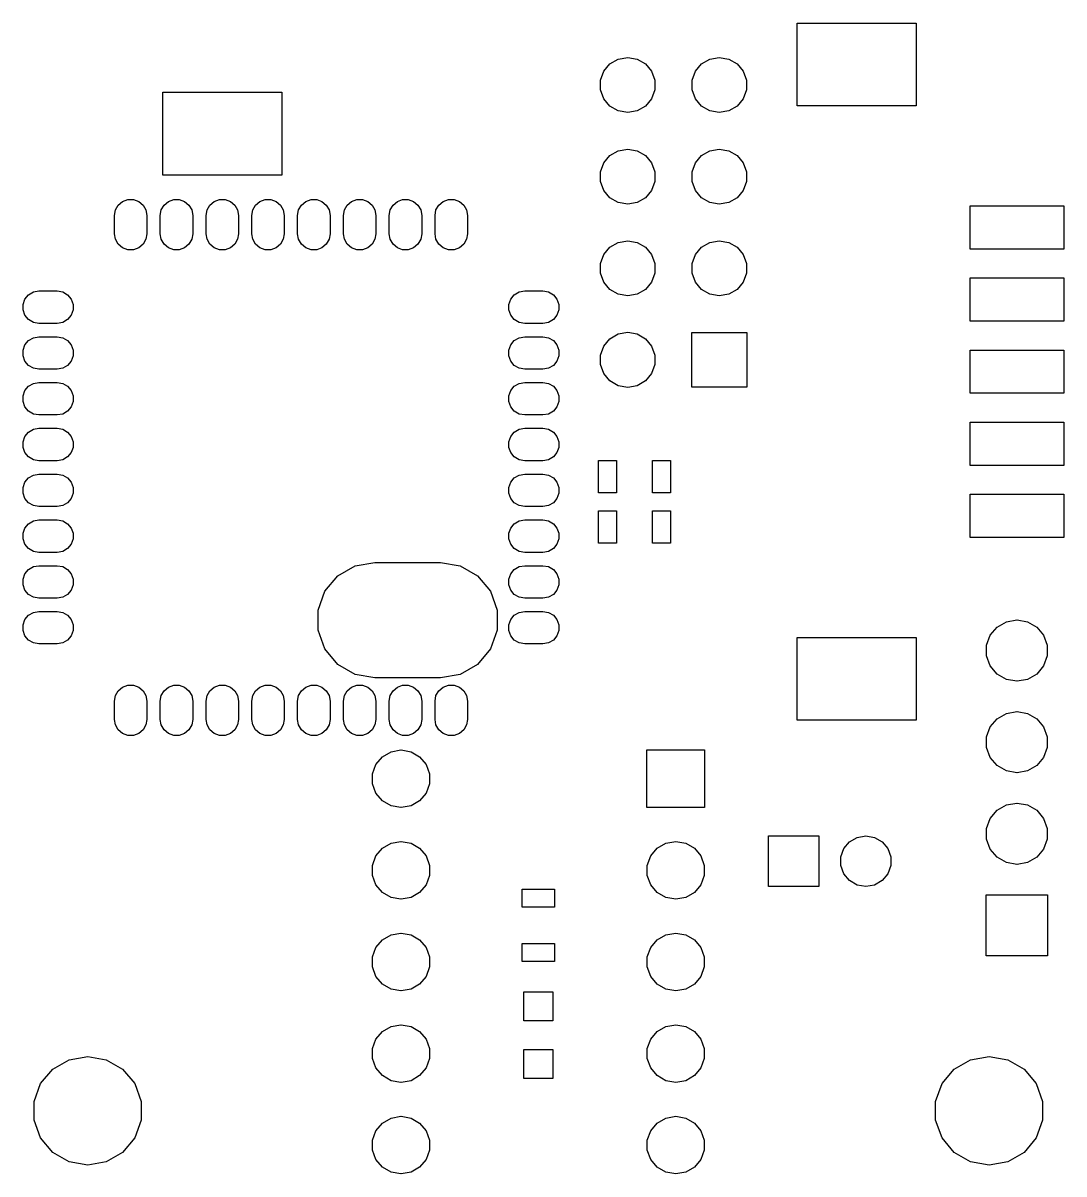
# Model space of a CAD drawing. Extents: x 100.5 to 129.6, y -169.3 to -101.
# Drawn here: x 100.71 to 129.58, y -169.25 to -137.33 of the extents above; entities that cross this region are included whole.
import ezdxf

# ---------------------------------------------------------------- set-up
doc = ezdxf.new("R2010")
doc.units = 0
doc.header["$MEASUREMENT"] = 0
doc.layers.add('BLACK', color=7, linetype='CONTINUOUS')

msp = doc.modelspace()

# ---------------------------------------------------------------- linework, layer by layer
at = {"layer": 'Black'}
for p, q in [((122.176, -139.631), (122.176, -137.331)), ((122.176, -137.331), (125.476, -137.331)), ((125.476, -137.331), (125.476, -139.631)), ((116.814, -138.67), (116.985, -138.467)), ((116.985, -138.467), (117.215, -138.334)), ((117.215, -138.334), (117.477, -138.288)), ((117.477, -138.288), (117.738, -138.334)), ((117.738, -138.334), (117.968, -138.467)), ((117.968, -138.467), (118.139, -138.67)), ((119.354, -138.67), (119.525, -138.467)), ((119.525, -138.467), (119.755, -138.334)), ((119.755, -138.334), (120.016, -138.288)), ((120.016, -138.288), (120.278, -138.334)), ((120.278, -138.334), (120.508, -138.467)), ((120.508, -138.467), (120.679, -138.67)), ((116.723, -138.92), (116.814, -138.67)), ((118.139, -138.67), (118.23, -138.92)), ((119.263, -138.92), (119.354, -138.67)), ((120.679, -138.67), (120.77, -138.92)), ((116.723, -139.185), (116.723, -138.92)), ((118.23, -138.92), (118.23, -139.185)), ((119.263, -139.185), (119.263, -138.92)), ((120.77, -138.92), (120.77, -139.185)), ((104.587, -141.547), (104.587, -139.247)), ((104.587, -139.247), (107.887, -139.247)), ((107.887, -139.247), (107.887, -141.547)), ((116.814, -139.435), (116.723, -139.185)), ((116.985, -139.638), (116.814, -139.435)), ((118.139, -139.435), (117.968, -139.638)), ((118.23, -139.185), (118.139, -139.435)), ((119.354, -139.435), (119.263, -139.185)), ((119.525, -139.638), (119.354, -139.435)), ((120.679, -139.435), (120.508, -139.638)), ((120.77, -139.185), (120.679, -139.435)), ((117.215, -139.771), (116.985, -139.638)), ((117.477, -139.817), (117.215, -139.771)), ((117.738, -139.771), (117.477, -139.817)), ((117.968, -139.638), (117.738, -139.771)), ((119.755, -139.771), (119.525, -139.638)), ((120.016, -139.817), (119.755, -139.771)), ((120.278, -139.771), (120.016, -139.817)), ((120.508, -139.638), (120.278, -139.771)), ((125.476, -139.631), (122.176, -139.631)), ((116.814, -141.21), (116.985, -141.007)), ((116.985, -141.007), (117.215, -140.874)), ((117.215, -140.874), (117.477, -140.828)), ((117.477, -140.828), (117.738, -140.874)), ((117.738, -140.874), (117.968, -141.007)), ((117.968, -141.007), (118.139, -141.21)), ((119.354, -141.21), (119.525, -141.007)), ((119.525, -141.007), (119.755, -140.874)), ((119.755, -140.874), (120.016, -140.828)), ((120.016, -140.828), (120.278, -140.874)), ((120.278, -140.874), (120.508, -141.007)), ((120.508, -141.007), (120.679, -141.21)), ((116.723, -141.46), (116.814, -141.21)), ((118.139, -141.21), (118.23, -141.46)), ((119.263, -141.46), (119.354, -141.21)), ((120.679, -141.21), (120.77, -141.46)), ((107.887, -141.547), (104.587, -141.547)), ((116.723, -141.725), (116.723, -141.46)), ((116.814, -141.975), (116.723, -141.725)), ((118.23, -141.725), (118.139, -141.975)), ((118.23, -141.46), (118.23, -141.725)), ((119.263, -141.725), (119.263, -141.46)), ((119.354, -141.975), (119.263, -141.725)), ((120.77, -141.725), (120.679, -141.975)), ((120.77, -141.46), (120.77, -141.725)), ((116.985, -142.178), (116.814, -141.975)), ((118.139, -141.975), (117.968, -142.178)), ((119.525, -142.178), (119.354, -141.975)), ((120.679, -141.975), (120.508, -142.178)), ((103.348, -142.38), (103.468, -142.28)), ((103.468, -142.28), (103.615, -142.226)), ((103.615, -142.226), (103.771, -142.226)), ((103.771, -142.226), (103.918, -142.28)), ((103.918, -142.28), (104.038, -142.38)), ((104.618, -142.38), (104.738, -142.28)), ((104.738, -142.28), (104.885, -142.226)), ((104.885, -142.226), (105.041, -142.226)), ((105.041, -142.226), (105.188, -142.28)), ((105.188, -142.28), (105.308, -142.38)), ((105.888, -142.38), (106.008, -142.28)), ((106.008, -142.28), (106.155, -142.226)), ((106.155, -142.226), (106.311, -142.226)), ((106.311, -142.226), (106.458, -142.28)), ((106.458, -142.28), (106.578, -142.38)), ((107.158, -142.38), (107.278, -142.28)), ((107.278, -142.28), (107.425, -142.226)), ((107.425, -142.226), (107.581, -142.226)), ((107.581, -142.226), (107.728, -142.28)), ((107.728, -142.28), (107.848, -142.38)), ((108.428, -142.38), (108.548, -142.28)), ((108.548, -142.28), (108.695, -142.226)), ((108.695, -142.226), (108.851, -142.226)), ((108.851, -142.226), (108.998, -142.28)), ((108.998, -142.28), (109.118, -142.38)), ((109.698, -142.38), (109.818, -142.28)), ((109.818, -142.28), (109.965, -142.226)), ((109.965, -142.226), (110.121, -142.226)), ((110.121, -142.226), (110.268, -142.28)), ((110.268, -142.28), (110.388, -142.38)), ((110.968, -142.38), (111.088, -142.28)), ((111.088, -142.28), (111.235, -142.226)), ((111.235, -142.226), (111.391, -142.226)), ((111.391, -142.226), (111.538, -142.28)), ((111.538, -142.28), (111.658, -142.38)), ((112.238, -142.38), (112.358, -142.28)), ((112.358, -142.28), (112.505, -142.226)), ((112.505, -142.226), (112.661, -142.226)), ((112.661, -142.226), (112.808, -142.28)), ((112.808, -142.28), (112.928, -142.38)), ((117.215, -142.311), (116.985, -142.178)), ((117.477, -142.357), (117.215, -142.311)), ((117.738, -142.311), (117.477, -142.357)), ((117.968, -142.178), (117.738, -142.311)), ((119.755, -142.311), (119.525, -142.178)), ((120.016, -142.357), (119.755, -142.311)), ((120.278, -142.311), (120.016, -142.357)), ((120.508, -142.178), (120.278, -142.311)), ((103.243, -142.669), (103.27, -142.515)), ((103.243, -143.175), (103.243, -142.669)), ((103.27, -142.515), (103.348, -142.38)), ((104.038, -142.38), (104.116, -142.515)), ((104.116, -142.515), (104.143, -142.669)), ((104.143, -142.669), (104.143, -143.175)), ((104.513, -142.669), (104.54, -142.515)), ((104.513, -143.175), (104.513, -142.669)), ((104.54, -142.515), (104.618, -142.38)), ((105.308, -142.38), (105.386, -142.515)), ((105.386, -142.515), (105.413, -142.669)), ((105.413, -142.669), (105.413, -143.175)), ((105.783, -142.669), (105.81, -142.515)), ((105.783, -143.175), (105.783, -142.669)), ((105.81, -142.515), (105.888, -142.38)), ((106.578, -142.38), (106.656, -142.515)), ((106.656, -142.515), (106.683, -142.669)), ((106.683, -142.669), (106.683, -143.175)), ((107.053, -142.669), (107.08, -142.515)), ((107.053, -143.175), (107.053, -142.669)), ((107.08, -142.515), (107.158, -142.38)), ((107.848, -142.38), (107.926, -142.515)), ((107.926, -142.515), (107.953, -142.669)), ((107.953, -142.669), (107.953, -143.175)), ((108.323, -142.669), (108.35, -142.515)), ((108.323, -143.175), (108.323, -142.669)), ((108.35, -142.515), (108.428, -142.38)), ((109.118, -142.38), (109.196, -142.515)), ((109.196, -142.515), (109.223, -142.669)), ((109.223, -142.669), (109.223, -143.175)), ((109.593, -142.669), (109.62, -142.515)), ((109.593, -143.175), (109.593, -142.669)), ((109.62, -142.515), (109.698, -142.38)), ((110.388, -142.38), (110.466, -142.515)), ((110.466, -142.515), (110.493, -142.669)), ((110.493, -142.669), (110.493, -143.175)), ((110.863, -142.669), (110.89, -142.515)), ((110.863, -143.175), (110.863, -142.669)), ((110.89, -142.515), (110.968, -142.38)), ((111.658, -142.38), (111.736, -142.515)), ((111.736, -142.515), (111.763, -142.669)), ((111.763, -142.669), (111.763, -143.175)), ((112.133, -142.669), (112.16, -142.515)), ((112.133, -143.175), (112.133, -142.669)), ((112.16, -142.515), (112.238, -142.38)), ((112.928, -142.38), (113.006, -142.515)), ((113.006, -142.515), (113.033, -142.669)), ((113.033, -142.669), (113.033, -143.175)), ((126.976, -143.601), (126.976, -142.401)), ((126.976, -142.401), (129.576, -142.401)), ((129.576, -142.401), (129.576, -143.601)), ((103.27, -143.329), (103.243, -143.175)), ((103.348, -143.464), (103.27, -143.329)), ((104.116, -143.329), (104.038, -143.464)), ((104.143, -143.175), (104.116, -143.329)), ((104.54, -143.329), (104.513, -143.175)), ((104.618, -143.464), (104.54, -143.329)), ((105.386, -143.329), (105.308, -143.464)), ((105.413, -143.175), (105.386, -143.329)), ((105.81, -143.329), (105.783, -143.175)), ((105.888, -143.464), (105.81, -143.329)), ((106.656, -143.329), (106.578, -143.464)), ((106.683, -143.175), (106.656, -143.329)), ((107.08, -143.329), (107.053, -143.175)), ((107.158, -143.464), (107.08, -143.329)), ((107.926, -143.329), (107.848, -143.464)), ((107.953, -143.175), (107.926, -143.329)), ((108.35, -143.329), (108.323, -143.175)), ((108.428, -143.464), (108.35, -143.329)), ((109.196, -143.329), (109.118, -143.464)), ((109.223, -143.175), (109.196, -143.329)), ((109.62, -143.329), (109.593, -143.175)), ((109.698, -143.464), (109.62, -143.329)), ((110.466, -143.329), (110.388, -143.464)), ((110.493, -143.175), (110.466, -143.329)), ((110.89, -143.329), (110.863, -143.175)), ((110.968, -143.464), (110.89, -143.329)), ((111.736, -143.329), (111.658, -143.464)), ((111.763, -143.175), (111.736, -143.329)), ((112.16, -143.329), (112.133, -143.175)), ((112.238, -143.464), (112.16, -143.329)), ((113.006, -143.329), (112.928, -143.464)), ((113.033, -143.175), (113.006, -143.329)), ((103.468, -143.564), (103.348, -143.464)), ((103.615, -143.618), (103.468, -143.564)), ((103.771, -143.618), (103.615, -143.618)), ((103.918, -143.564), (103.771, -143.618)), ((104.038, -143.464), (103.918, -143.564)), ((104.738, -143.564), (104.618, -143.464)), ((104.885, -143.618), (104.738, -143.564)), ((105.041, -143.618), (104.885, -143.618)), ((105.188, -143.564), (105.041, -143.618)), ((105.308, -143.464), (105.188, -143.564)), ((106.008, -143.564), (105.888, -143.464)), ((106.155, -143.618), (106.008, -143.564)), ((106.311, -143.618), (106.155, -143.618)), ((106.458, -143.564), (106.311, -143.618)), ((106.578, -143.464), (106.458, -143.564)), ((107.278, -143.564), (107.158, -143.464)), ((107.425, -143.618), (107.278, -143.564)), ((107.581, -143.618), (107.425, -143.618)), ((107.728, -143.564), (107.581, -143.618)), ((107.848, -143.464), (107.728, -143.564)), ((108.548, -143.564), (108.428, -143.464)), ((108.695, -143.618), (108.548, -143.564)), ((108.851, -143.618), (108.695, -143.618)), ((108.998, -143.564), (108.851, -143.618)), ((109.118, -143.464), (108.998, -143.564)), ((109.818, -143.564), (109.698, -143.464)), ((109.965, -143.618), (109.818, -143.564)), ((110.121, -143.618), (109.965, -143.618)), ((110.268, -143.564), (110.121, -143.618)), ((110.388, -143.464), (110.268, -143.564)), ((111.088, -143.564), (110.968, -143.464)), ((111.235, -143.618), (111.088, -143.564)), ((111.391, -143.618), (111.235, -143.618)), ((111.538, -143.564), (111.391, -143.618)), ((111.658, -143.464), (111.538, -143.564)), ((112.358, -143.564), (112.238, -143.464)), ((112.505, -143.618), (112.358, -143.564)), ((112.661, -143.618), (112.505, -143.618)), ((112.808, -143.564), (112.661, -143.618)), ((112.928, -143.464), (112.808, -143.564)), ((116.814, -143.75), (116.985, -143.547)), ((116.985, -143.547), (117.215, -143.414)), ((117.215, -143.414), (117.477, -143.368)), ((117.477, -143.368), (117.738, -143.414)), ((117.738, -143.414), (117.968, -143.547)), ((117.968, -143.547), (118.139, -143.75)), ((119.354, -143.75), (119.525, -143.547)), ((119.525, -143.547), (119.755, -143.414)), ((119.755, -143.414), (120.016, -143.368)), ((120.016, -143.368), (120.278, -143.414)), ((120.278, -143.414), (120.508, -143.547)), ((120.508, -143.547), (120.679, -143.75)), ((129.576, -143.601), (126.976, -143.601)), ((116.723, -144), (116.814, -143.75)), ((118.139, -143.75), (118.23, -144)), ((119.263, -144), (119.354, -143.75)), ((120.679, -143.75), (120.77, -144)), ((116.723, -144.265), (116.723, -144)), ((116.814, -144.515), (116.723, -144.265)), ((118.23, -144.265), (118.139, -144.515)), ((118.23, -144), (118.23, -144.265)), ((119.263, -144.265), (119.263, -144)), ((119.354, -144.515), (119.263, -144.265)), ((120.77, -144.265), (120.679, -144.515)), ((120.77, -144), (120.77, -144.265)), ((116.985, -144.718), (116.814, -144.515)), ((118.139, -144.515), (117.968, -144.718)), ((119.525, -144.718), (119.354, -144.515)), ((120.679, -144.515), (120.508, -144.718)), ((126.976, -145.601), (126.976, -144.401)), ((126.976, -144.401), (129.576, -144.401)), ((129.576, -144.401), (129.576, -145.601)), ((100.761, -144.987), (100.861, -144.867)), ((100.861, -144.867), (100.996, -144.789)), ((100.996, -144.789), (101.15, -144.762)), ((101.15, -144.762), (101.656, -144.762)), ((101.656, -144.762), (101.81, -144.789)), ((101.81, -144.789), (101.945, -144.867)), ((101.945, -144.867), (102.045, -144.987)), ((114.231, -144.987), (114.331, -144.867)), ((114.331, -144.867), (114.466, -144.789)), ((114.466, -144.789), (114.62, -144.762)), ((114.62, -144.762), (115.126, -144.762)), ((115.126, -144.762), (115.28, -144.789)), ((115.28, -144.789), (115.415, -144.867)), ((115.415, -144.867), (115.515, -144.987)), ((117.215, -144.851), (116.985, -144.718)), ((117.477, -144.897), (117.215, -144.851)), ((117.738, -144.851), (117.477, -144.897)), ((117.968, -144.718), (117.738, -144.851)), ((119.755, -144.851), (119.525, -144.718)), ((120.016, -144.897), (119.755, -144.851)), ((120.278, -144.851), (120.016, -144.897)), ((120.508, -144.718), (120.278, -144.851)), ((100.707, -145.134), (100.761, -144.987)), ((100.707, -145.29), (100.707, -145.134)), ((102.045, -144.987), (102.099, -145.134)), ((102.099, -145.134), (102.099, -145.29)), ((114.177, -145.134), (114.231, -144.987)), ((114.177, -145.29), (114.177, -145.134)), ((115.515, -144.987), (115.569, -145.134)), ((115.569, -145.134), (115.569, -145.29)), ((100.761, -145.437), (100.707, -145.29)), ((100.861, -145.557), (100.761, -145.437)), ((100.996, -145.635), (100.861, -145.557)), ((101.945, -145.557), (101.81, -145.635)), ((102.045, -145.437), (101.945, -145.557)), ((102.099, -145.29), (102.045, -145.437)), ((114.231, -145.437), (114.177, -145.29)), ((114.331, -145.557), (114.231, -145.437)), ((114.466, -145.635), (114.331, -145.557)), ((115.415, -145.557), (115.28, -145.635)), ((115.515, -145.437), (115.415, -145.557)), ((115.569, -145.29), (115.515, -145.437)), ((101.15, -145.662), (100.996, -145.635)), ((101.656, -145.662), (101.15, -145.662)), ((101.81, -145.635), (101.656, -145.662)), ((114.62, -145.662), (114.466, -145.635)), ((115.126, -145.662), (114.62, -145.662)), ((115.28, -145.635), (115.126, -145.662)), ((129.576, -145.601), (126.976, -145.601)), ((100.761, -146.257), (100.861, -146.137)), ((100.861, -146.137), (100.996, -146.059)), ((100.996, -146.059), (101.15, -146.032)), ((101.15, -146.032), (101.656, -146.032)), ((101.656, -146.032), (101.81, -146.059)), ((101.81, -146.059), (101.945, -146.137)), ((101.945, -146.137), (102.045, -146.257)), ((114.231, -146.257), (114.331, -146.137)), ((114.331, -146.137), (114.466, -146.059)), ((114.466, -146.059), (114.62, -146.032)), ((114.62, -146.032), (115.126, -146.032)), ((115.126, -146.032), (115.28, -146.059)), ((115.28, -146.059), (115.415, -146.137)), ((115.415, -146.137), (115.515, -146.257)), ((116.814, -146.29), (116.985, -146.087)), ((116.985, -146.087), (117.215, -145.954)), ((117.215, -145.954), (117.477, -145.908)), ((117.477, -145.908), (117.738, -145.954)), ((117.738, -145.954), (117.968, -146.087)), ((117.968, -146.087), (118.139, -146.29)), ((119.254, -147.434), (119.254, -145.91)), ((119.254, -145.91), (120.778, -145.91)), ((120.778, -145.91), (120.778, -147.434)), ((100.707, -146.404), (100.761, -146.257)), ((100.707, -146.56), (100.707, -146.404)), ((102.045, -146.257), (102.099, -146.404)), ((102.099, -146.404), (102.099, -146.56)), ((114.177, -146.404), (114.231, -146.257)), ((114.177, -146.56), (114.177, -146.404)), ((115.515, -146.257), (115.569, -146.404)), ((115.569, -146.404), (115.569, -146.56)), ((116.723, -146.54), (116.814, -146.29)), ((118.139, -146.29), (118.23, -146.54)), ((126.976, -147.601), (126.976, -146.401)), ((126.976, -146.401), (129.576, -146.401)), ((129.576, -146.401), (129.576, -147.601)), ((100.761, -146.707), (100.707, -146.56)), ((100.861, -146.827), (100.761, -146.707)), ((100.996, -146.905), (100.861, -146.827)), ((101.945, -146.827), (101.81, -146.905)), ((102.045, -146.707), (101.945, -146.827)), ((102.099, -146.56), (102.045, -146.707)), ((114.231, -146.707), (114.177, -146.56)), ((114.331, -146.827), (114.231, -146.707)), ((114.466, -146.905), (114.331, -146.827)), ((115.415, -146.827), (115.28, -146.905)), ((115.515, -146.707), (115.415, -146.827)), ((115.569, -146.56), (115.515, -146.707)), ((116.723, -146.805), (116.723, -146.54)), ((116.814, -147.055), (116.723, -146.805)), ((118.23, -146.805), (118.139, -147.055)), ((118.23, -146.54), (118.23, -146.805)), ((101.15, -146.932), (100.996, -146.905)), ((101.656, -146.932), (101.15, -146.932)), ((101.81, -146.905), (101.656, -146.932)), ((114.62, -146.932), (114.466, -146.905)), ((115.126, -146.932), (114.62, -146.932)), ((115.28, -146.905), (115.126, -146.932)), ((116.985, -147.258), (116.814, -147.055)), ((118.139, -147.055), (117.968, -147.258)), ((100.761, -147.527), (100.861, -147.407)), ((100.861, -147.407), (100.996, -147.329)), ((100.996, -147.329), (101.15, -147.302)), ((101.15, -147.302), (101.656, -147.302)), ((101.656, -147.302), (101.81, -147.329)), ((101.81, -147.329), (101.945, -147.407)), ((101.945, -147.407), (102.045, -147.527)), ((114.231, -147.527), (114.331, -147.407)), ((114.331, -147.407), (114.466, -147.329)), ((114.466, -147.329), (114.62, -147.302)), ((114.62, -147.302), (115.126, -147.302)), ((115.126, -147.302), (115.28, -147.329)), ((115.28, -147.329), (115.415, -147.407)), ((115.415, -147.407), (115.515, -147.527)), ((117.215, -147.391), (116.985, -147.258)), ((117.477, -147.437), (117.215, -147.391)), ((117.738, -147.391), (117.477, -147.437)), ((117.968, -147.258), (117.738, -147.391)), ((120.778, -147.434), (119.254, -147.434)), ((100.707, -147.674), (100.761, -147.527)), ((100.707, -147.83), (100.707, -147.674)), ((102.045, -147.527), (102.099, -147.674)), ((102.099, -147.674), (102.099, -147.83)), ((114.177, -147.674), (114.231, -147.527)), ((114.177, -147.83), (114.177, -147.674)), ((115.515, -147.527), (115.569, -147.674)), ((115.569, -147.674), (115.569, -147.83)), ((129.576, -147.601), (126.976, -147.601)), ((100.761, -147.977), (100.707, -147.83)), ((100.861, -148.097), (100.761, -147.977)), ((100.996, -148.175), (100.861, -148.097)), ((101.945, -148.097), (101.81, -148.175)), ((102.045, -147.977), (101.945, -148.097)), ((102.099, -147.83), (102.045, -147.977)), ((114.231, -147.977), (114.177, -147.83)), ((114.331, -148.097), (114.231, -147.977)), ((114.466, -148.175), (114.331, -148.097)), ((115.415, -148.097), (115.28, -148.175)), ((115.515, -147.977), (115.415, -148.097)), ((115.569, -147.83), (115.515, -147.977)), ((101.15, -148.202), (100.996, -148.175)), ((101.656, -148.202), (101.15, -148.202)), ((101.81, -148.175), (101.656, -148.202)), ((114.62, -148.202), (114.466, -148.175)), ((115.126, -148.202), (114.62, -148.202)), ((115.28, -148.175), (115.126, -148.202)), ((126.976, -149.601), (126.976, -148.401)), ((126.976, -148.401), (129.576, -148.401)), ((129.576, -148.401), (129.576, -149.601)), ((100.761, -148.797), (100.861, -148.677)), ((100.861, -148.677), (100.996, -148.599)), ((100.996, -148.599), (101.15, -148.572)), ((101.15, -148.572), (101.656, -148.572)), ((101.656, -148.572), (101.81, -148.599)), ((101.81, -148.599), (101.945, -148.677)), ((101.945, -148.677), (102.045, -148.797)), ((114.231, -148.797), (114.331, -148.677)), ((114.331, -148.677), (114.466, -148.599)), ((114.466, -148.599), (114.62, -148.572)), ((114.62, -148.572), (115.126, -148.572)), ((115.126, -148.572), (115.28, -148.599)), ((115.28, -148.599), (115.415, -148.677)), ((115.415, -148.677), (115.515, -148.797)), ((100.707, -148.944), (100.761, -148.797)), ((100.707, -149.1), (100.707, -148.944)), ((102.045, -148.797), (102.099, -148.944)), ((102.099, -148.944), (102.099, -149.1)), ((114.177, -148.944), (114.231, -148.797)), ((114.177, -149.1), (114.177, -148.944)), ((115.515, -148.797), (115.569, -148.944)), ((115.569, -148.944), (115.569, -149.1)), ((100.761, -149.247), (100.707, -149.1)), ((100.861, -149.367), (100.761, -149.247)), ((100.996, -149.445), (100.861, -149.367)), ((101.945, -149.367), (101.81, -149.445)), ((102.045, -149.247), (101.945, -149.367)), ((102.099, -149.1), (102.045, -149.247)), ((114.231, -149.247), (114.177, -149.1)), ((114.331, -149.367), (114.231, -149.247)), ((114.466, -149.445), (114.331, -149.367)), ((115.415, -149.367), (115.28, -149.445)), ((115.515, -149.247), (115.415, -149.367)), ((115.569, -149.1), (115.515, -149.247)), ((101.15, -149.472), (100.996, -149.445)), ((101.656, -149.472), (101.15, -149.472)), ((101.81, -149.445), (101.656, -149.472)), ((114.62, -149.472), (114.466, -149.445)), ((115.126, -149.472), (114.62, -149.472)), ((115.28, -149.445), (115.126, -149.472)), ((116.667, -150.361), (116.667, -149.461)), ((116.667, -149.461), (117.167, -149.461)), ((117.167, -149.461), (117.167, -150.361)), ((118.167, -150.361), (118.167, -149.461)), ((118.167, -149.461), (118.667, -149.461)), ((118.667, -149.461), (118.667, -150.361)), ((129.576, -149.601), (126.976, -149.601)), ((100.761, -150.067), (100.861, -149.947)), ((100.861, -149.947), (100.996, -149.869)), ((100.996, -149.869), (101.15, -149.842)), ((101.15, -149.842), (101.656, -149.842)), ((101.656, -149.842), (101.81, -149.869)), ((101.81, -149.869), (101.945, -149.947)), ((101.945, -149.947), (102.045, -150.067)), ((114.231, -150.067), (114.331, -149.947)), ((114.331, -149.947), (114.466, -149.869)), ((114.466, -149.869), (114.62, -149.842)), ((114.62, -149.842), (115.126, -149.842)), ((115.126, -149.842), (115.28, -149.869)), ((115.28, -149.869), (115.415, -149.947)), ((115.415, -149.947), (115.515, -150.067)), ((100.707, -150.214), (100.761, -150.067)), ((100.707, -150.37), (100.707, -150.214)), ((102.045, -150.067), (102.099, -150.214)), ((102.099, -150.214), (102.099, -150.37)), ((114.177, -150.214), (114.231, -150.067)), ((114.177, -150.37), (114.177, -150.214)), ((115.515, -150.067), (115.569, -150.214)), ((115.569, -150.214), (115.569, -150.37)), ((100.761, -150.517), (100.707, -150.37)), ((100.861, -150.637), (100.761, -150.517)), ((100.996, -150.715), (100.861, -150.637)), ((101.945, -150.637), (101.81, -150.715)), ((102.045, -150.517), (101.945, -150.637)), ((102.099, -150.37), (102.045, -150.517)), ((114.231, -150.517), (114.177, -150.37)), ((114.331, -150.637), (114.231, -150.517)), ((114.466, -150.715), (114.331, -150.637)), ((115.415, -150.637), (115.28, -150.715)), ((115.515, -150.517), (115.415, -150.637)), ((115.569, -150.37), (115.515, -150.517)), ((117.167, -150.361), (116.667, -150.361)), ((118.667, -150.361), (118.167, -150.361)), ((126.976, -151.601), (126.976, -150.401)), ((126.976, -150.401), (129.576, -150.401)), ((129.576, -150.401), (129.576, -151.601)), ((101.15, -150.742), (100.996, -150.715)), ((101.656, -150.742), (101.15, -150.742)), ((101.81, -150.715), (101.656, -150.742)), ((114.62, -150.742), (114.466, -150.715)), ((115.126, -150.742), (114.62, -150.742)), ((115.28, -150.715), (115.126, -150.742)), ((116.667, -151.758), (116.667, -150.858)), ((116.667, -150.858), (117.167, -150.858)), ((117.167, -150.858), (117.167, -151.758)), ((118.167, -151.758), (118.167, -150.858)), ((118.167, -150.858), (118.667, -150.858)), ((118.667, -150.858), (118.667, -151.758)), ((100.761, -151.337), (100.861, -151.217)), ((100.861, -151.217), (100.996, -151.139)), ((100.996, -151.139), (101.15, -151.112)), ((101.15, -151.112), (101.656, -151.112)), ((101.656, -151.112), (101.81, -151.139)), ((101.81, -151.139), (101.945, -151.217)), ((101.945, -151.217), (102.045, -151.337)), ((114.231, -151.337), (114.331, -151.217)), ((114.331, -151.217), (114.466, -151.139)), ((114.466, -151.139), (114.62, -151.112)), ((114.62, -151.112), (115.126, -151.112)), ((115.126, -151.112), (115.28, -151.139)), ((115.28, -151.139), (115.415, -151.217)), ((115.415, -151.217), (115.515, -151.337)), ((100.707, -151.484), (100.761, -151.337)), ((100.707, -151.64), (100.707, -151.484)), ((102.045, -151.337), (102.099, -151.484)), ((102.099, -151.484), (102.099, -151.64)), ((114.177, -151.484), (114.231, -151.337)), ((114.177, -151.64), (114.177, -151.484)), ((115.515, -151.337), (115.569, -151.484)), ((115.569, -151.484), (115.569, -151.64)), ((129.576, -151.601), (126.976, -151.601)), ((100.761, -151.787), (100.707, -151.64)), ((100.861, -151.907), (100.761, -151.787)), ((100.996, -151.985), (100.861, -151.907)), ((101.945, -151.907), (101.81, -151.985)), ((102.045, -151.787), (101.945, -151.907)), ((102.099, -151.64), (102.045, -151.787)), ((114.231, -151.787), (114.177, -151.64)), ((114.331, -151.907), (114.231, -151.787)), ((114.466, -151.985), (114.331, -151.907)), ((115.415, -151.907), (115.28, -151.985)), ((115.515, -151.787), (115.415, -151.907)), ((115.569, -151.64), (115.515, -151.787)), ((117.167, -151.758), (116.667, -151.758)), ((118.667, -151.758), (118.167, -151.758)), ((101.15, -152.012), (100.996, -151.985)), ((101.656, -152.012), (101.15, -152.012)), ((101.81, -151.985), (101.656, -152.012)), ((114.62, -152.012), (114.466, -151.985)), ((115.126, -152.012), (114.62, -152.012)), ((115.28, -151.985), (115.126, -152.012)), ((100.761, -152.607), (100.861, -152.487)), ((100.861, -152.487), (100.996, -152.409)), ((100.996, -152.409), (101.15, -152.382)), ((101.15, -152.382), (101.656, -152.382)), ((101.656, -152.382), (101.81, -152.409)), ((101.81, -152.409), (101.945, -152.487)), ((101.945, -152.487), (102.045, -152.607)), ((109.435, -152.666), (109.916, -152.388)), ((109.916, -152.388), (110.463, -152.292)), ((110.463, -152.292), (112.283, -152.292)), ((112.283, -152.292), (112.83, -152.388)), ((112.83, -152.388), (113.311, -152.666)), ((114.231, -152.607), (114.331, -152.487)), ((114.331, -152.487), (114.466, -152.409)), ((114.466, -152.409), (114.62, -152.382)), ((114.62, -152.382), (115.126, -152.382)), ((115.126, -152.382), (115.28, -152.409)), ((115.28, -152.409), (115.415, -152.487)), ((115.415, -152.487), (115.515, -152.607)), ((100.707, -152.754), (100.761, -152.607)), ((100.707, -152.91), (100.707, -152.754)), ((102.045, -152.607), (102.099, -152.754)), ((102.099, -152.754), (102.099, -152.91)), ((109.078, -153.092), (109.435, -152.666)), ((113.311, -152.666), (113.668, -153.092)), ((114.177, -152.754), (114.231, -152.607)), ((114.177, -152.91), (114.177, -152.754)), ((115.515, -152.607), (115.569, -152.754)), ((115.569, -152.754), (115.569, -152.91)), ((100.761, -153.057), (100.707, -152.91)), ((100.861, -153.177), (100.761, -153.057)), ((100.996, -153.255), (100.861, -153.177)), ((101.945, -153.177), (101.81, -153.255)), ((102.045, -153.057), (101.945, -153.177)), ((102.099, -152.91), (102.045, -153.057)), ((108.888, -153.614), (109.078, -153.092)), ((113.668, -153.092), (113.858, -153.614)), ((114.231, -153.057), (114.177, -152.91)), ((114.331, -153.177), (114.231, -153.057)), ((114.466, -153.255), (114.331, -153.177)), ((115.415, -153.177), (115.28, -153.255)), ((115.515, -153.057), (115.415, -153.177)), ((115.569, -152.91), (115.515, -153.057)), ((101.15, -153.282), (100.996, -153.255)), ((101.656, -153.282), (101.15, -153.282)), ((101.81, -153.255), (101.656, -153.282)), ((114.62, -153.282), (114.466, -153.255)), ((115.126, -153.282), (114.62, -153.282)), ((115.28, -153.255), (115.126, -153.282)), ((100.761, -153.877), (100.861, -153.757)), ((100.861, -153.757), (100.996, -153.679)), ((100.996, -153.679), (101.15, -153.652)), ((101.15, -153.652), (101.656, -153.652)), ((101.656, -153.652), (101.81, -153.679)), ((101.81, -153.679), (101.945, -153.757)), ((101.945, -153.757), (102.045, -153.877)), ((108.888, -154.17), (108.888, -153.614)), ((113.858, -153.614), (113.858, -154.17)), ((114.231, -153.877), (114.331, -153.757)), ((114.331, -153.757), (114.466, -153.679)), ((114.466, -153.679), (114.62, -153.652)), ((114.62, -153.652), (115.126, -153.652)), ((115.126, -153.652), (115.28, -153.679)), ((115.28, -153.679), (115.415, -153.757)), ((115.415, -153.757), (115.515, -153.877)), ((100.707, -154.024), (100.761, -153.877)), ((100.707, -154.18), (100.707, -154.024)), ((100.761, -154.327), (100.707, -154.18)), ((102.045, -153.877), (102.099, -154.024)), ((102.099, -154.18), (102.045, -154.327)), ((102.099, -154.024), (102.099, -154.18)), ((109.078, -154.692), (108.888, -154.17)), ((113.858, -154.17), (113.668, -154.692)), ((114.177, -154.024), (114.231, -153.877)), ((114.177, -154.18), (114.177, -154.024)), ((114.231, -154.327), (114.177, -154.18)), ((115.515, -153.877), (115.569, -154.024)), ((115.569, -154.18), (115.515, -154.327)), ((115.569, -154.024), (115.569, -154.18)), ((127.532, -154.312), (127.722, -154.086)), ((127.722, -154.086), (127.978, -153.938)), ((127.978, -153.938), (128.268, -153.887)), ((128.268, -153.887), (128.275, -153.887)), ((128.275, -153.887), (128.565, -153.938)), ((128.565, -153.938), (128.821, -154.086)), ((128.821, -154.086), (129.011, -154.312)), ((100.861, -154.447), (100.761, -154.327)), ((100.996, -154.525), (100.861, -154.447)), ((101.945, -154.447), (101.81, -154.525)), ((102.045, -154.327), (101.945, -154.447)), ((114.331, -154.447), (114.231, -154.327)), ((114.466, -154.525), (114.331, -154.447)), ((115.415, -154.447), (115.28, -154.525)), ((115.515, -154.327), (115.415, -154.447)), ((122.176, -156.671), (122.176, -154.371)), ((122.176, -154.371), (125.476, -154.371)), ((125.476, -154.371), (125.476, -156.671)), ((127.431, -154.589), (127.532, -154.312)), ((129.011, -154.312), (129.112, -154.589)), ((101.15, -154.552), (100.996, -154.525)), ((101.656, -154.552), (101.15, -154.552)), ((101.81, -154.525), (101.656, -154.552)), ((109.435, -155.118), (109.078, -154.692)), ((113.668, -154.692), (113.311, -155.118)), ((114.62, -154.552), (114.466, -154.525)), ((115.126, -154.552), (114.62, -154.552)), ((115.28, -154.525), (115.126, -154.552)), ((127.431, -154.885), (127.431, -154.589)), ((129.112, -154.589), (129.112, -154.885)), ((109.916, -155.396), (109.435, -155.118)), ((113.311, -155.118), (112.83, -155.396)), ((127.532, -155.162), (127.431, -154.885)), ((129.112, -154.885), (129.011, -155.162)), ((110.463, -155.492), (109.916, -155.396)), ((112.83, -155.396), (112.283, -155.492)), ((127.722, -155.388), (127.532, -155.162)), ((127.978, -155.536), (127.722, -155.388)), ((128.821, -155.388), (128.565, -155.536)), ((129.011, -155.162), (128.821, -155.388)), ((103.348, -155.85), (103.468, -155.75)), ((103.468, -155.75), (103.615, -155.696)), ((103.615, -155.696), (103.771, -155.696)), ((103.771, -155.696), (103.918, -155.75)), ((103.918, -155.75), (104.038, -155.85)), ((104.618, -155.85), (104.738, -155.75)), ((104.738, -155.75), (104.885, -155.696)), ((104.885, -155.696), (105.041, -155.696)), ((105.041, -155.696), (105.188, -155.75)), ((105.188, -155.75), (105.308, -155.85)), ((105.888, -155.85), (106.008, -155.75)), ((106.008, -155.75), (106.155, -155.696)), ((106.155, -155.696), (106.311, -155.696)), ((106.311, -155.696), (106.458, -155.75)), ((106.458, -155.75), (106.578, -155.85)), ((107.158, -155.85), (107.278, -155.75)), ((107.278, -155.75), (107.425, -155.696)), ((107.425, -155.696), (107.581, -155.696)), ((107.581, -155.696), (107.728, -155.75)), ((107.728, -155.75), (107.848, -155.85)), ((108.428, -155.85), (108.548, -155.75)), ((108.548, -155.75), (108.695, -155.696)), ((108.695, -155.696), (108.851, -155.696)), ((108.851, -155.696), (108.998, -155.75)), ((108.998, -155.75), (109.118, -155.85)), ((109.698, -155.85), (109.818, -155.75)), ((109.818, -155.75), (109.965, -155.696)), ((109.965, -155.696), (110.121, -155.696)), ((110.121, -155.696), (110.268, -155.75)), ((110.268, -155.75), (110.388, -155.85)), ((112.283, -155.492), (110.463, -155.492)), ((110.968, -155.85), (111.088, -155.75)), ((111.088, -155.75), (111.235, -155.696)), ((111.235, -155.696), (111.391, -155.696)), ((111.391, -155.696), (111.538, -155.75)), ((111.538, -155.75), (111.658, -155.85)), ((112.238, -155.85), (112.358, -155.75)), ((112.358, -155.75), (112.505, -155.696)), ((112.505, -155.696), (112.661, -155.696)), ((112.661, -155.696), (112.808, -155.75)), ((112.808, -155.75), (112.928, -155.85)), ((128.268, -155.587), (127.978, -155.536)), ((128.275, -155.587), (128.268, -155.587)), ((128.565, -155.536), (128.275, -155.587)), ((103.243, -156.139), (103.27, -155.985)), ((103.27, -155.985), (103.348, -155.85)), ((104.038, -155.85), (104.116, -155.985)), ((104.116, -155.985), (104.143, -156.139)), ((104.513, -156.139), (104.54, -155.985)), ((104.54, -155.985), (104.618, -155.85)), ((105.308, -155.85), (105.386, -155.985)), ((105.386, -155.985), (105.413, -156.139)), ((105.783, -156.139), (105.81, -155.985)), ((105.81, -155.985), (105.888, -155.85)), ((106.578, -155.85), (106.656, -155.985)), ((106.656, -155.985), (106.683, -156.139)), ((107.053, -156.139), (107.08, -155.985)), ((107.08, -155.985), (107.158, -155.85)), ((107.848, -155.85), (107.926, -155.985)), ((107.926, -155.985), (107.953, -156.139)), ((108.323, -156.139), (108.35, -155.985)), ((108.35, -155.985), (108.428, -155.85)), ((109.118, -155.85), (109.196, -155.985)), ((109.196, -155.985), (109.223, -156.139)), ((109.593, -156.139), (109.62, -155.985)), ((109.62, -155.985), (109.698, -155.85)), ((110.388, -155.85), (110.466, -155.985)), ((110.466, -155.985), (110.493, -156.139)), ((110.863, -156.139), (110.89, -155.985)), ((110.89, -155.985), (110.968, -155.85)), ((111.658, -155.85), (111.736, -155.985)), ((111.736, -155.985), (111.763, -156.139)), ((112.133, -156.139), (112.16, -155.985)), ((112.16, -155.985), (112.238, -155.85)), ((112.928, -155.85), (113.006, -155.985)), ((113.006, -155.985), (113.033, -156.139)), ((103.243, -156.645), (103.243, -156.139)), ((104.143, -156.139), (104.143, -156.645)), ((104.513, -156.645), (104.513, -156.139)), ((105.413, -156.139), (105.413, -156.645)), ((105.783, -156.645), (105.783, -156.139)), ((106.683, -156.139), (106.683, -156.645)), ((107.053, -156.645), (107.053, -156.139)), ((107.953, -156.139), (107.953, -156.645)), ((108.323, -156.645), (108.323, -156.139)), ((109.223, -156.139), (109.223, -156.645)), ((109.593, -156.645), (109.593, -156.139)), ((110.493, -156.139), (110.493, -156.645)), ((110.863, -156.645), (110.863, -156.139)), ((111.763, -156.139), (111.763, -156.645)), ((112.133, -156.645), (112.133, -156.139)), ((113.033, -156.139), (113.033, -156.645)), ((103.27, -156.799), (103.243, -156.645)), ((104.143, -156.645), (104.116, -156.799)), ((104.54, -156.799), (104.513, -156.645)), ((105.413, -156.645), (105.386, -156.799)), ((105.81, -156.799), (105.783, -156.645)), ((106.683, -156.645), (106.656, -156.799)), ((107.08, -156.799), (107.053, -156.645)), ((107.953, -156.645), (107.926, -156.799)), ((108.35, -156.799), (108.323, -156.645)), ((109.223, -156.645), (109.196, -156.799)), ((109.62, -156.799), (109.593, -156.645)), ((110.493, -156.645), (110.466, -156.799)), ((110.89, -156.799), (110.863, -156.645)), ((111.763, -156.645), (111.736, -156.799)), ((112.16, -156.799), (112.133, -156.645)), ((113.033, -156.645), (113.006, -156.799)), ((125.476, -156.671), (122.176, -156.671)), ((127.532, -156.852), (127.722, -156.626)), ((127.722, -156.626), (127.978, -156.478)), ((127.978, -156.478), (128.268, -156.427)), ((128.268, -156.427), (128.275, -156.427)), ((128.275, -156.427), (128.565, -156.478)), ((128.565, -156.478), (128.821, -156.626)), ((128.821, -156.626), (129.011, -156.852)), ((103.348, -156.934), (103.27, -156.799)), ((103.468, -157.034), (103.348, -156.934)), ((103.615, -157.088), (103.468, -157.034)), ((103.918, -157.034), (103.771, -157.088)), ((104.038, -156.934), (103.918, -157.034)), ((104.116, -156.799), (104.038, -156.934)), ((104.618, -156.934), (104.54, -156.799)), ((104.738, -157.034), (104.618, -156.934)), ((104.885, -157.088), (104.738, -157.034)), ((105.188, -157.034), (105.041, -157.088)), ((105.308, -156.934), (105.188, -157.034)), ((105.386, -156.799), (105.308, -156.934)), ((105.888, -156.934), (105.81, -156.799)), ((106.008, -157.034), (105.888, -156.934)), ((106.155, -157.088), (106.008, -157.034)), ((106.458, -157.034), (106.311, -157.088)), ((106.578, -156.934), (106.458, -157.034)), ((106.656, -156.799), (106.578, -156.934)), ((107.158, -156.934), (107.08, -156.799)), ((107.278, -157.034), (107.158, -156.934)), ((107.425, -157.088), (107.278, -157.034)), ((107.728, -157.034), (107.581, -157.088)), ((107.848, -156.934), (107.728, -157.034)), ((107.926, -156.799), (107.848, -156.934)), ((108.428, -156.934), (108.35, -156.799)), ((108.548, -157.034), (108.428, -156.934)), ((108.695, -157.088), (108.548, -157.034)), ((108.998, -157.034), (108.851, -157.088)), ((109.118, -156.934), (108.998, -157.034)), ((109.196, -156.799), (109.118, -156.934)), ((109.698, -156.934), (109.62, -156.799)), ((109.818, -157.034), (109.698, -156.934)), ((109.965, -157.088), (109.818, -157.034)), ((110.268, -157.034), (110.121, -157.088)), ((110.388, -156.934), (110.268, -157.034)), ((110.466, -156.799), (110.388, -156.934)), ((110.968, -156.934), (110.89, -156.799)), ((111.088, -157.034), (110.968, -156.934)), ((111.235, -157.088), (111.088, -157.034)), ((111.538, -157.034), (111.391, -157.088)), ((111.658, -156.934), (111.538, -157.034)), ((111.736, -156.799), (111.658, -156.934)), ((112.238, -156.934), (112.16, -156.799)), ((112.358, -157.034), (112.238, -156.934)), ((112.505, -157.088), (112.358, -157.034)), ((112.808, -157.034), (112.661, -157.088)), ((112.928, -156.934), (112.808, -157.034)), ((113.006, -156.799), (112.928, -156.934)), ((127.431, -157.129), (127.532, -156.852)), ((129.011, -156.852), (129.112, -157.129)), ((103.771, -157.088), (103.615, -157.088)), ((105.041, -157.088), (104.885, -157.088)), ((106.311, -157.088), (106.155, -157.088)), ((107.581, -157.088), (107.425, -157.088)), ((108.851, -157.088), (108.695, -157.088)), ((110.121, -157.088), (109.965, -157.088)), ((111.391, -157.088), (111.235, -157.088)), ((112.661, -157.088), (112.505, -157.088)), ((127.431, -157.425), (127.431, -157.129)), ((129.112, -157.129), (129.112, -157.425)), ((110.494, -157.893), (110.673, -157.68)), ((110.673, -157.68), (110.913, -157.541)), ((110.913, -157.541), (111.187, -157.493)), ((111.187, -157.493), (111.193, -157.493)), ((111.193, -157.493), (111.467, -157.541)), ((111.467, -157.541), (111.707, -157.68)), ((111.707, -157.68), (111.886, -157.893)), ((118.01, -159.093), (118.01, -157.493)), ((118.01, -157.493), (119.61, -157.493)), ((119.61, -157.493), (119.61, -159.093)), ((127.532, -157.702), (127.431, -157.425)), ((129.112, -157.425), (129.011, -157.702)), ((110.399, -158.154), (110.494, -157.893)), ((111.886, -157.893), (111.981, -158.154)), ((127.722, -157.928), (127.532, -157.702)), ((127.978, -158.076), (127.722, -157.928)), ((128.821, -157.928), (128.565, -158.076)), ((129.011, -157.702), (128.821, -157.928)), ((110.399, -158.432), (110.399, -158.154)), ((111.981, -158.154), (111.981, -158.432)), ((128.268, -158.127), (127.978, -158.076)), ((128.275, -158.127), (128.268, -158.127)), ((128.565, -158.076), (128.275, -158.127)), ((110.494, -158.693), (110.399, -158.432)), ((111.981, -158.432), (111.886, -158.693)), ((110.673, -158.906), (110.494, -158.693)), ((110.913, -159.045), (110.673, -158.906)), ((111.707, -158.906), (111.467, -159.045)), ((111.886, -158.693), (111.707, -158.906)), ((127.978, -159.018), (128.268, -158.967)), ((128.268, -158.967), (128.275, -158.967)), ((128.275, -158.967), (128.565, -159.018)), ((111.187, -159.093), (110.913, -159.045)), ((111.193, -159.093), (111.187, -159.093)), ((111.467, -159.045), (111.193, -159.093)), ((119.61, -159.093), (118.01, -159.093)), ((127.532, -159.392), (127.722, -159.166)), ((127.722, -159.166), (127.978, -159.018)), ((128.565, -159.018), (128.821, -159.166)), ((128.821, -159.166), (129.011, -159.392)), ((127.431, -159.669), (127.532, -159.392)), ((129.011, -159.392), (129.112, -159.669)), ((121.38, -161.279), (121.38, -159.879)), ((121.38, -159.879), (122.78, -159.879)), ((122.78, -159.879), (122.78, -161.279)), ((123.629, -160.041), (123.84, -159.919)), ((123.84, -159.919), (124.081, -159.876)), ((124.081, -159.876), (124.321, -159.919)), ((124.321, -159.919), (124.532, -160.041)), ((127.431, -159.965), (127.431, -159.669)), ((129.112, -159.669), (129.112, -159.965)), ((110.494, -160.433), (110.673, -160.22)), ((110.673, -160.22), (110.913, -160.081)), ((110.913, -160.081), (111.187, -160.033)), ((111.187, -160.033), (111.193, -160.033)), ((111.193, -160.033), (111.467, -160.081)), ((111.467, -160.081), (111.707, -160.22)), ((111.707, -160.22), (111.886, -160.433)), ((118.114, -160.433), (118.293, -160.22)), ((118.293, -160.22), (118.533, -160.081)), ((118.533, -160.081), (118.807, -160.033)), ((118.807, -160.033), (118.813, -160.033)), ((118.813, -160.033), (119.087, -160.081)), ((119.087, -160.081), (119.327, -160.22)), ((119.327, -160.22), (119.506, -160.433)), ((123.389, -160.457), (123.472, -160.228)), ((123.472, -160.228), (123.629, -160.041)), ((124.532, -160.041), (124.689, -160.228)), ((124.689, -160.228), (124.772, -160.457)), ((127.532, -160.242), (127.431, -159.965)), ((127.722, -160.468), (127.532, -160.242)), ((129.011, -160.242), (128.821, -160.468)), ((129.112, -159.965), (129.011, -160.242)), ((110.399, -160.694), (110.494, -160.433)), ((111.886, -160.433), (111.981, -160.694)), ((118.019, -160.694), (118.114, -160.433)), ((119.506, -160.433), (119.601, -160.694)), ((123.389, -160.701), (123.389, -160.457)), ((124.772, -160.457), (124.772, -160.701)), ((127.978, -160.616), (127.722, -160.468)), ((128.821, -160.468), (128.565, -160.616)), ((110.399, -160.972), (110.399, -160.694)), ((111.981, -160.694), (111.981, -160.972)), ((118.019, -160.972), (118.019, -160.694)), ((119.601, -160.694), (119.601, -160.972)), ((123.472, -160.93), (123.389, -160.701)), ((124.772, -160.701), (124.689, -160.93)), ((128.268, -160.667), (127.978, -160.616)), ((128.275, -160.667), (128.268, -160.667)), ((128.565, -160.616), (128.275, -160.667)), ((110.494, -161.233), (110.399, -160.972)), ((111.981, -160.972), (111.886, -161.233)), ((118.114, -161.233), (118.019, -160.972)), ((119.601, -160.972), (119.506, -161.233)), ((123.629, -161.117), (123.472, -160.93)), ((123.84, -161.239), (123.629, -161.117)), ((124.532, -161.117), (124.321, -161.239)), ((124.689, -160.93), (124.532, -161.117)), ((110.673, -161.446), (110.494, -161.233)), ((110.913, -161.585), (110.673, -161.446)), ((111.707, -161.446), (111.467, -161.585)), ((111.886, -161.233), (111.707, -161.446)), ((114.55, -161.857), (114.55, -161.357)), ((114.55, -161.357), (115.45, -161.357)), ((115.45, -161.357), (115.45, -161.857)), ((118.293, -161.446), (118.114, -161.233)), ((118.533, -161.585), (118.293, -161.446)), ((119.327, -161.446), (119.087, -161.585)), ((119.506, -161.233), (119.327, -161.446)), ((122.78, -161.279), (121.38, -161.279)), ((124.081, -161.282), (123.84, -161.239)), ((124.321, -161.239), (124.081, -161.282)), ((127.421, -163.207), (127.421, -161.507)), ((127.421, -161.507), (129.121, -161.507)), ((129.121, -161.507), (129.121, -163.207)), ((111.187, -161.633), (110.913, -161.585)), ((111.193, -161.633), (111.187, -161.633)), ((111.467, -161.585), (111.193, -161.633)), ((118.807, -161.633), (118.533, -161.585)), ((118.813, -161.633), (118.807, -161.633)), ((119.087, -161.585), (118.813, -161.633)), ((115.45, -161.857), (114.55, -161.857)), ((110.494, -162.973), (110.673, -162.76)), ((110.673, -162.76), (110.913, -162.621)), ((110.913, -162.621), (111.187, -162.573)), ((111.187, -162.573), (111.193, -162.573)), ((111.193, -162.573), (111.467, -162.621)), ((111.467, -162.621), (111.707, -162.76)), ((111.707, -162.76), (111.886, -162.973)), ((118.114, -162.973), (118.293, -162.76)), ((118.293, -162.76), (118.533, -162.621)), ((118.533, -162.621), (118.807, -162.573)), ((118.807, -162.573), (118.813, -162.573)), ((118.813, -162.573), (119.087, -162.621)), ((119.087, -162.621), (119.327, -162.76)), ((119.327, -162.76), (119.506, -162.973)), ((110.399, -163.234), (110.494, -162.973)), ((111.886, -162.973), (111.981, -163.234)), ((114.55, -163.357), (114.55, -162.857)), ((114.55, -162.857), (115.45, -162.857)), ((115.45, -162.857), (115.45, -163.357)), ((118.019, -163.234), (118.114, -162.973)), ((119.506, -162.973), (119.601, -163.234)), ((110.399, -163.512), (110.399, -163.234)), ((111.981, -163.234), (111.981, -163.512)), ((115.45, -163.357), (114.55, -163.357)), ((118.019, -163.512), (118.019, -163.234)), ((119.601, -163.234), (119.601, -163.512)), ((129.121, -163.207), (127.421, -163.207)), ((110.494, -163.773), (110.399, -163.512)), ((111.981, -163.512), (111.886, -163.773)), ((118.114, -163.773), (118.019, -163.512)), ((119.601, -163.512), (119.506, -163.773)), ((110.673, -163.986), (110.494, -163.773)), ((110.913, -164.125), (110.673, -163.986)), ((111.707, -163.986), (111.467, -164.125)), ((111.886, -163.773), (111.707, -163.986)), ((118.293, -163.986), (118.114, -163.773)), ((118.533, -164.125), (118.293, -163.986)), ((119.327, -163.986), (119.087, -164.125)), ((119.506, -163.773), (119.327, -163.986)), ((111.187, -164.173), (110.913, -164.125)), ((111.193, -164.173), (111.187, -164.173)), ((111.467, -164.125), (111.193, -164.173)), ((114.6, -165.005), (114.6, -164.205)), ((114.6, -164.205), (115.4, -164.205)), ((115.4, -164.205), (115.4, -165.005)), ((118.807, -164.173), (118.533, -164.125)), ((118.813, -164.173), (118.807, -164.173)), ((119.087, -164.125), (118.813, -164.173)), ((115.4, -165.005), (114.6, -165.005)), ((110.494, -165.513), (110.673, -165.3)), ((110.673, -165.3), (110.913, -165.161)), ((110.913, -165.161), (111.187, -165.113)), ((111.187, -165.113), (111.193, -165.113)), ((111.193, -165.113), (111.467, -165.161)), ((111.467, -165.161), (111.707, -165.3)), ((111.707, -165.3), (111.886, -165.513)), ((118.114, -165.513), (118.293, -165.3)), ((118.293, -165.3), (118.533, -165.161)), ((118.533, -165.161), (118.807, -165.113)), ((118.807, -165.113), (118.813, -165.113)), ((118.813, -165.113), (119.087, -165.161)), ((119.087, -165.161), (119.327, -165.3)), ((119.327, -165.3), (119.506, -165.513)), ((110.399, -165.774), (110.494, -165.513)), ((111.886, -165.513), (111.981, -165.774)), ((118.019, -165.774), (118.114, -165.513)), ((119.506, -165.513), (119.601, -165.774)), ((101.985, -166.085), (102.5, -165.994)), ((102.5, -165.994), (103.015, -166.085)), ((110.399, -166.052), (110.399, -165.774)), ((111.981, -165.774), (111.981, -166.052)), ((114.6, -166.605), (114.6, -165.805)), ((114.6, -165.805), (115.4, -165.805)), ((115.4, -165.805), (115.4, -166.605)), ((118.019, -166.052), (118.019, -165.774)), ((119.601, -165.774), (119.601, -166.052)), ((126.985, -166.085), (127.5, -165.994)), ((127.5, -165.994), (128.015, -166.085)), ((101.532, -166.347), (101.985, -166.085)), ((103.015, -166.085), (103.468, -166.347)), ((110.494, -166.313), (110.399, -166.052)), ((110.673, -166.526), (110.494, -166.313)), ((111.886, -166.313), (111.707, -166.526)), ((111.981, -166.052), (111.886, -166.313)), ((118.114, -166.313), (118.019, -166.052)), ((118.293, -166.526), (118.114, -166.313)), ((119.506, -166.313), (119.327, -166.526)), ((119.601, -166.052), (119.506, -166.313)), ((126.532, -166.347), (126.985, -166.085)), ((128.015, -166.085), (128.468, -166.347)), ((101.196, -166.747), (101.532, -166.347)), ((103.468, -166.347), (103.804, -166.747)), ((110.913, -166.665), (110.673, -166.526)), ((111.707, -166.526), (111.467, -166.665)), ((115.4, -166.605), (114.6, -166.605)), ((118.533, -166.665), (118.293, -166.526)), ((119.327, -166.526), (119.087, -166.665)), ((126.196, -166.747), (126.532, -166.347)), ((128.468, -166.347), (128.804, -166.747)), ((101.017, -167.239), (101.196, -166.747)), ((103.804, -166.747), (103.983, -167.239)), ((111.187, -166.713), (110.913, -166.665)), ((111.193, -166.713), (111.187, -166.713)), ((111.467, -166.665), (111.193, -166.713)), ((118.807, -166.713), (118.533, -166.665)), ((118.813, -166.713), (118.807, -166.713)), ((119.087, -166.665), (118.813, -166.713)), ((126.017, -167.239), (126.196, -166.747)), ((128.804, -166.747), (128.983, -167.239)), ((101.017, -167.761), (101.017, -167.239)), ((103.983, -167.239), (103.983, -167.761)), ((126.017, -167.761), (126.017, -167.239)), ((128.983, -167.239), (128.983, -167.761)), ((101.196, -168.253), (101.017, -167.761)), ((103.983, -167.761), (103.804, -168.253)), ((110.494, -168.053), (110.673, -167.84)), ((110.673, -167.84), (110.913, -167.701)), ((110.913, -167.701), (111.187, -167.653)), ((111.187, -167.653), (111.193, -167.653)), ((111.193, -167.653), (111.467, -167.701)), ((111.467, -167.701), (111.707, -167.84)), ((111.707, -167.84), (111.886, -168.053)), ((118.114, -168.053), (118.293, -167.84)), ((118.293, -167.84), (118.533, -167.701)), ((118.533, -167.701), (118.807, -167.653)), ((118.807, -167.653), (118.813, -167.653)), ((118.813, -167.653), (119.087, -167.701)), ((119.087, -167.701), (119.327, -167.84)), ((119.327, -167.84), (119.506, -168.053)), ((126.196, -168.253), (126.017, -167.761)), ((128.983, -167.761), (128.804, -168.253)), ((110.399, -168.314), (110.494, -168.053)), ((111.886, -168.053), (111.981, -168.314)), ((118.019, -168.314), (118.114, -168.053)), ((119.506, -168.053), (119.601, -168.314)), ((101.532, -168.653), (101.196, -168.253)), ((103.804, -168.253), (103.468, -168.653)), ((110.399, -168.592), (110.399, -168.314)), ((111.981, -168.314), (111.981, -168.592)), ((118.019, -168.592), (118.019, -168.314)), ((119.601, -168.314), (119.601, -168.592)), ((126.532, -168.653), (126.196, -168.253)), ((128.804, -168.253), (128.468, -168.653)), ((101.985, -168.915), (101.532, -168.653)), ((103.468, -168.653), (103.015, -168.915)), ((110.494, -168.853), (110.399, -168.592)), ((110.673, -169.066), (110.494, -168.853)), ((111.886, -168.853), (111.707, -169.066)), ((111.981, -168.592), (111.886, -168.853)), ((118.114, -168.853), (118.019, -168.592)), ((118.293, -169.066), (118.114, -168.853)), ((119.506, -168.853), (119.327, -169.066)), ((119.601, -168.592), (119.506, -168.853)), ((126.985, -168.915), (126.532, -168.653)), ((128.468, -168.653), (128.015, -168.915)), ((102.5, -169.006), (101.985, -168.915)), ((103.015, -168.915), (102.5, -169.006)), ((110.913, -169.205), (110.673, -169.066)), ((111.707, -169.066), (111.467, -169.205)), ((118.533, -169.205), (118.293, -169.066)), ((119.327, -169.066), (119.087, -169.205)), ((127.5, -169.006), (126.985, -168.915)), ((128.015, -168.915), (127.5, -169.006)), ((111.187, -169.253), (110.913, -169.205)), ((111.193, -169.253), (111.187, -169.253)), ((111.467, -169.205), (111.193, -169.253)), ((118.807, -169.253), (118.533, -169.205)), ((118.813, -169.253), (118.807, -169.253)), ((119.087, -169.205), (118.813, -169.253))]:
    msp.add_line(p, q, dxfattribs=at)

doc.saveas('drawing.dxf')
